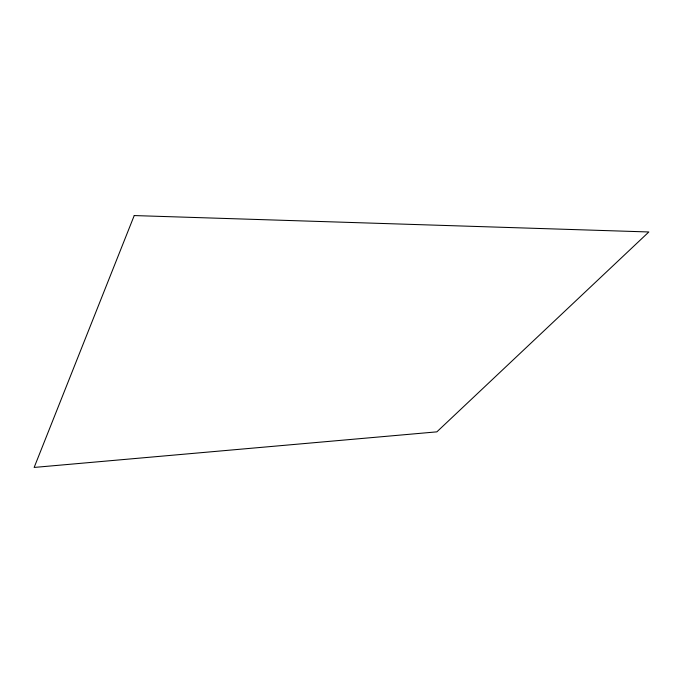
<?xml version="1.0" encoding="UTF-8"?>
<svg xmlns="http://www.w3.org/2000/svg" width="683" height="683" viewBox="0 0 683 683"><rect width="100%" height="100%" fill="white"/><g stroke="black" fill="none" stroke-linecap="round" stroke-linejoin="round"><path stroke-width="1.02" d="M134.227 215.563L34.15 467.437L436.864 431.852L648.85 231.972L134.227 215.563"/></g></svg>
